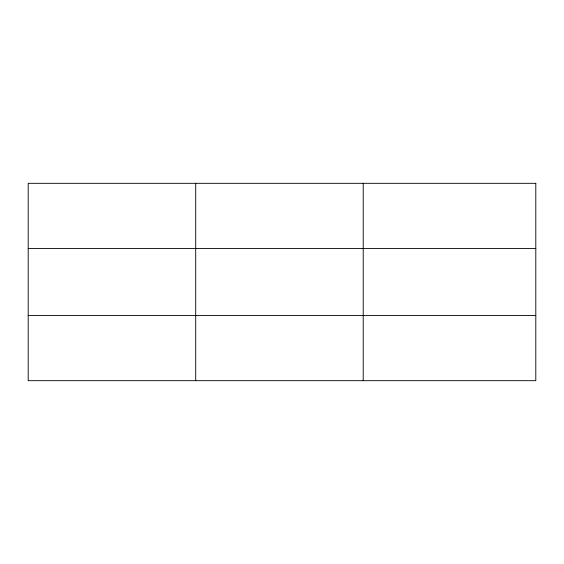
<?xml version="1.0" encoding="UTF-8"?>
<svg xmlns="http://www.w3.org/2000/svg" width="564" height="564" viewBox="0 0 564 564"><rect width="100%" height="100%" fill="white"/><g stroke="black" fill="none" stroke-linecap="round" stroke-linejoin="round"><path stroke-width="0.85" d="M195.708 380.679L195.708 183.321M363.216 380.679L363.216 183.321M28.2 248.449L535.8 248.449M28.2 315.551L535.8 315.551M535.8 183.321L535.8 380.679L28.2 380.679L28.2 183.321L535.8 183.321"/></g></svg>
